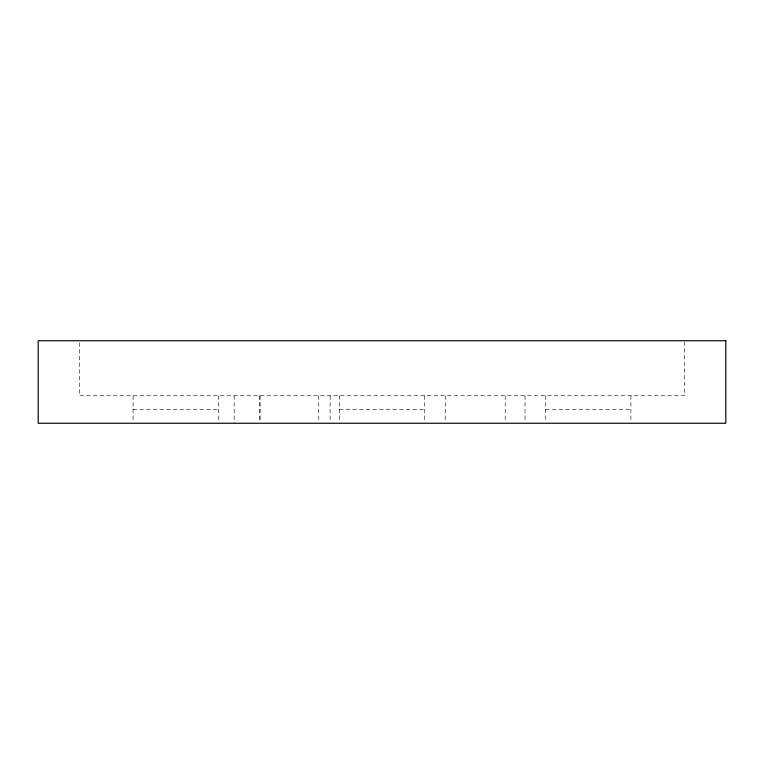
<?xml version="1.0" encoding="UTF-8"?>
<svg xmlns="http://www.w3.org/2000/svg" width="764" height="764" viewBox="0 0 764 764"><rect width="100%" height="100%" fill="white"/><g stroke="black" fill="none" stroke-linecap="round" stroke-linejoin="round"><path stroke-width="0.57" stroke-dasharray="3.82 2.86" d="M133.089 409.504L218.351 409.504M339.369 409.504L424.631 409.504M545.649 409.504L630.911 409.504M684.544 341.919L684.544 395.752L79.456 395.752L79.456 340.744M630.911 395.752L630.911 422.11M545.649 395.752L545.649 422.11M525.021 395.752L525.021 422.11M505.214 395.752L505.214 422.11M445.259 395.752L445.259 422.11M424.631 395.752L424.631 422.11M339.369 395.752L339.369 422.11M330.115 395.752L330.115 422.11M318.741 395.752L318.741 422.11M260.161 395.752L260.161 422.11M259.607 395.752L259.607 422.11M234.166 395.752L234.166 423.256M218.351 395.752L218.351 422.11M133.089 395.752L133.089 422.11"/><path stroke-width="1.15" d="M725.8 340.744L38.2 340.744L38.2 423.256L725.8 423.256L725.8 340.744"/></g></svg>
